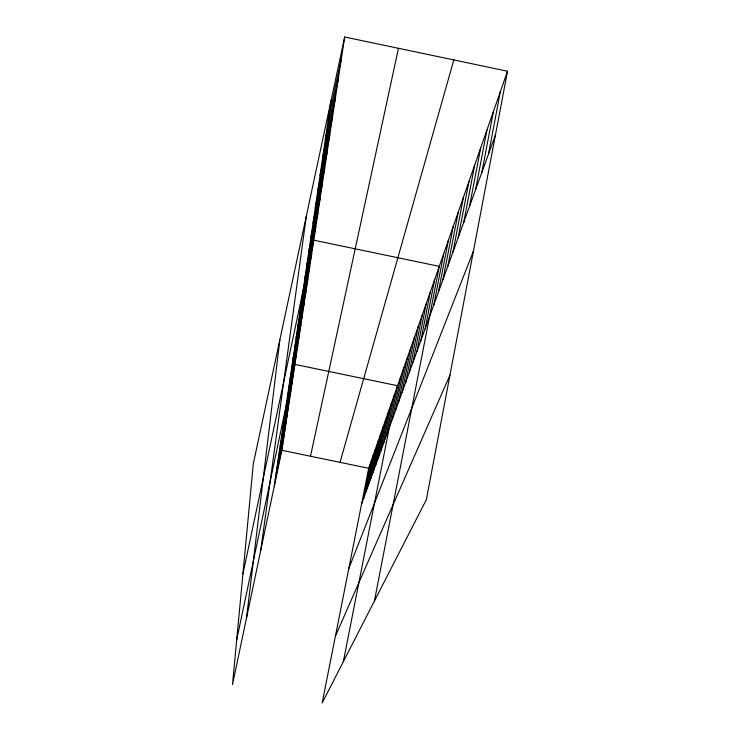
<?xml version="1.0" encoding="UTF-8"?>
<svg xmlns="http://www.w3.org/2000/svg" width="740" height="740" viewBox="0 0 740 740"><rect width="100%" height="100%" fill="white"/><g stroke="black" fill="none" stroke-linecap="round" stroke-linejoin="round"><path stroke-width="1.11" d="M246.54 617.872L279.859 339.762M260.748 550.357L306.295 216.284M274.309 485.986L331.095 100.437M344.674 37L253.302 463.823L232.49 684.593L281.82 450.299L344.674 37L507.51 71.225L426.37 499.63L322.159 703L368.668 468.281L507.51 71.225M488.483 154.124L500.314 91.825M458.18 237.679L468.975 181.439M463.703 222.463L474.691 165.094M469.475 206.543L480.658 148.019M475.515 189.884L486.911 130.157M481.842 172.429L493.451 111.444M433.825 304.834L443.741 253.589M438.311 292.476L448.394 240.306M442.973 279.618L453.222 226.486M447.829 266.224L458.254 212.093M452.899 252.257L463.499 197.09M405.603 382.645L414.456 337.338M409.22 372.673L418.211 326.599M412.976 362.322L422.115 315.453M416.87 351.574L426.157 303.881M420.921 340.409L430.365 291.865M425.139 328.791L434.732 279.359M374.412 601.028L439.283 266.363L313.769 240.176L242.924 573.935M378.14 458.384L385.901 419.007M380.804 451.039L388.676 411.079M383.551 443.454L391.534 402.893M386.391 435.62L394.494 394.439M343.351 661.653L397.546 385.716L294.881 364.394L236.717 639.739M392.367 419.164L400.701 376.688M395.502 410.506L403.957 367.355M398.749 401.543L407.342 357.697M402.116 392.265L410.839 347.698M363.747 498.066L370.916 461.843M365.976 491.934L373.238 455.22M368.261 485.616L375.624 448.403M370.62 479.113L378.075 441.382M373.053 472.416L380.61 434.149M375.559 465.506L383.209 426.693M283.624 422.743L292.161 382.266M282.449 430.661L290.866 390.785M281.32 438.33L289.618 399.026M280.229 445.767L288.397 407.028M279.165 452.982L287.222 414.789M278.138 459.975L286.075 422.309M277.139 466.764L284.965 429.616M276.168 473.36L283.882 436.711M275.225 479.76L282.837 443.602M310.883 237.642L322.363 183.677M308.821 251.637L320.087 198.662M306.841 265.068L317.895 213.046M304.945 277.972L315.795 226.875M301.254 303.012L311.716 253.709M299.469 315.138L309.736 266.714M297.748 326.803L307.831 279.23M296.102 338.023L305.999 291.273M294.502 348.836L304.242 302.873M292.975 359.252L302.54 314.047M291.495 369.288L300.903 324.832M290.062 378.982L299.321 335.239M288.683 388.334L297.785 345.293M287.351 397.38L296.315 354.996M284.826 414.567L293.502 373.478M328.135 120.528L341.408 58.451M325.313 139.656L338.3 78.875M322.631 157.888L335.34 98.365M320.068 175.297L332.51 116.966M317.617 191.928L329.809 134.754M315.277 207.829L327.219 151.765M313.029 223.054L324.74 168.063M310.495 456.238L398.453 48.303M340.021 462.352L453.814 59.94M361.582 504.033L495.449 134.902M348.808 568.514L473.424 251.184M335.405 636.16L449.957 375.115M281.82 450.299L368.668 468.281"/></g></svg>
